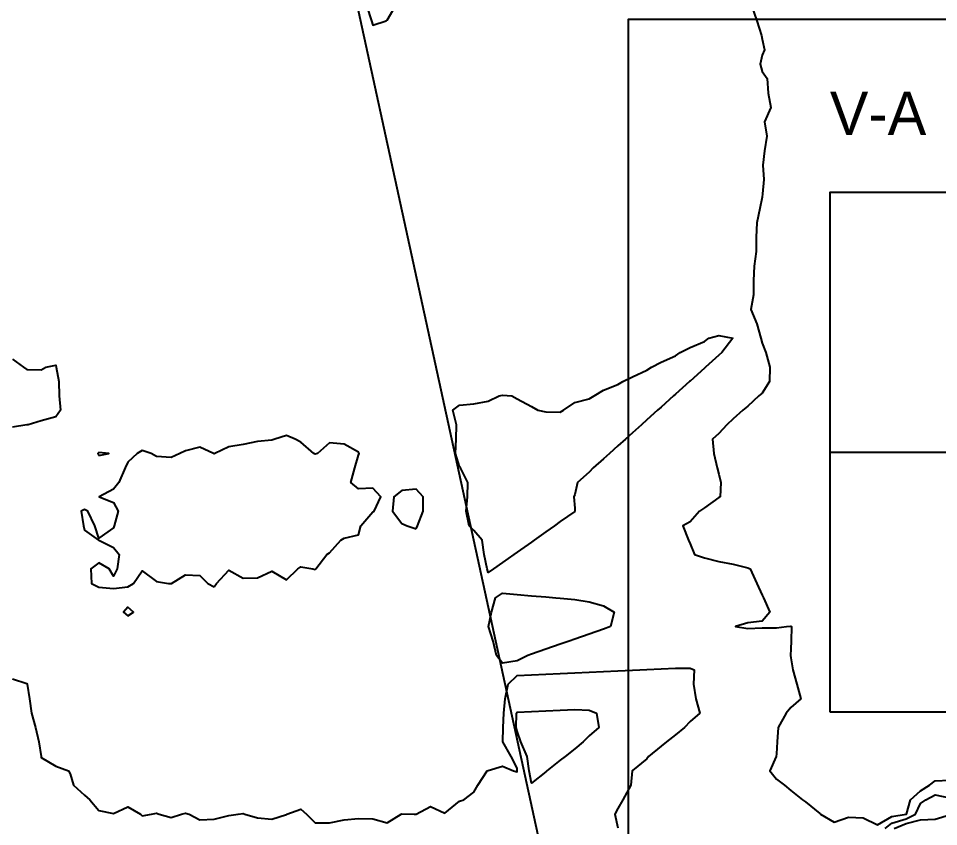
# Model space of a CAD drawing. Header units: metres. Extents: x 2681030 to 2681330, y 1246000 to 1246290.
# Drawn here: x 2681128.96 to 2681160.87, y 1246124.32 to 1246152.34 of the extents above; entities that cross this region are included whole.
import ezdxf

# ---------------------------------------------------------------- set-up
doc = ezdxf.new("R2010")
doc.units = ezdxf.units.M
for name, color, linetype in [('BASIS_HOEHENLINIEN', 8, 'Continuous'), ('BASIS_PARZELLE', 7, 'Continuous'), ('EIN_BAUFELD', 4, 'Continuous'), ('EIN_FIRST', 1, 'Continuous'), ('EIN_HOEHEN', 7, 'Continuous'), ('EIN_VOL_A', 1, 'Continuous')]:
    doc.layers.add(name, color=color, linetype=linetype)

msp = doc.modelspace()

# ---------------------------------------------------------------- linework, layer by layer
at = {"layer": 'BASIS_HOEHENLINIEN'}
for points in [[(2681141.044, 1246152.75, 0), (2681141.2, 1246152.25, 0), (2681141.25, 1246152.105, 0), (2681141.716, 1246152.25, 0), (2681141.75, 1246152.275, 0), (2681142.028, 1246152.75, 0)], [(2681154.392, 1246152.75, 0), (2681154.57, 1246152.25, 0), (2681154.728, 1246151.75, 0), (2681154.75, 1246151.622, 0), (2681154.837, 1246151.25, 0), (2681154.75, 1246151.064, 0), (2681154.682, 1246150.75, 0), (2681154.75, 1246150.491, 0), (2681154.927, 1246150.25, 0), (2681154.96, 1246149.75, 0), (2681155.052, 1246149.25, 0), (2681154.838, 1246148.75, 0), (2681154.915, 1246148.25, 0), (2681154.837, 1246147.75, 0), (2681154.771, 1246147.25, 0), (2681154.808, 1246146.75, 0), (2681154.765, 1246146.25, 0), (2681154.75, 1246146.137, 0), (2681154.672, 1246145.75, 0), (2681154.568, 1246145.25, 0), (2681154.547, 1246144.75, 0), (2681154.547, 1246144.25, 0), (2681154.475, 1246143.75, 0), (2681154.454, 1246143.25, 0), (2681154.454, 1246142.75, 0), (2681154.364, 1246142.25, 0), (2681154.569, 1246141.75, 0), (2681154.702, 1246141.25, 0), (2681154.75, 1246141.072, 0), (2681154.88, 1246140.75, 0), (2681155.014, 1246140.25, 0), (2681155.012, 1246139.75, 0), (2681154.75, 1246139.347, 0), (2681154.642, 1246139.25, 0), (2681154.25, 1246138.898, 0), (2681154.085, 1246138.75, 0), (2681153.75, 1246138.449, 0), (2681153.528, 1246138.25, 0), (2681153.25, 1246137.94, 0), (2681153.033, 1246137.75, 0), (2681153.073, 1246137.25, 0), (2681153.196, 1246136.75, 0), (2681153.25, 1246136.53, 0), (2681153.319, 1246136.25, 0), (2681153.291, 1246135.75, 0), (2681153.25, 1246135.721, 0), (2681152.75, 1246135.367, 0), (2681152.584, 1246135.25, 0), (2681152.25, 1246134.887, 0), (2681152.002, 1246134.75, 0), (2681152.199, 1246134.25, 0), (2681152.25, 1246134.126, 0), (2681152.405, 1246133.75, 0), (2681152.75, 1246133.633, 0), (2681153.25, 1246133.507, 0), (2681153.75, 1246133.415, 0), (2681154.25, 1246133.286, 0), (2681154.336, 1246133.25, 0), (2681154.565, 1246132.75, 0), (2681154.75, 1246132.346, 0), (2681154.794, 1246132.25, 0), (2681155.022, 1246131.75, 0), (2681154.75, 1246131.435, 0), (2681154.25, 1246131.376, 0), (2681153.832, 1246131.25, 0), (2681154.25, 1246131.189, 0), (2681154.75, 1246131.206, 0), (2681155.25, 1246131.213, 0), (2681155.601, 1246131.25, 0), (2681155.75, 1246131.269, 0), (2681155.768, 1246131.25, 0), (2681155.762, 1246130.75, 0), (2681155.75, 1246130.481, 0), (2681155.74, 1246130.25, 0), (2681155.75, 1246130.173, 0), (2681155.811, 1246129.75, 0), (2681155.953, 1246129.25, 0), (2681156.095, 1246128.75, 0), (2681155.75, 1246128.442, 0), (2681155.58, 1246128.25, 0), (2681155.311, 1246127.75, 0), (2681155.278, 1246127.25, 0), (2681155.25, 1246126.84, 0), (2681155.244, 1246126.75, 0), (2681155.019, 1246126.25, 0), (2681155.25, 1246125.959, 0), (2681155.525, 1246125.75, 0), (2681155.75, 1246125.57, 0), (2681156.152, 1246125.25, 0), (2681156.25, 1246125.172, 0), (2681156.75, 1246124.773, 0), (2681156.779, 1246124.75, 0), (2681157.25, 1246124.473, 0), (2681157.75, 1246124.644, 0), (2681158.25, 1246124.62, 0), (2681158.75, 1246124.378, 0), (2681159.25, 1246124.668, 0), (2681159.75, 1246124.748, 0), (2681159.754, 1246124.75, 0), (2681159.899, 1246125.25, 0), (2681160.25, 1246125.561, 0), (2681160.562, 1246125.75, 0), (2681160.75, 1246125.898, 0), (2681161.25, 1246125.927, 0)], [(2681145.433, 1246133.25, 0), (2681145.25, 1246133.121, 0), (2681145.216, 1246133.25, 0), (2681145.112, 1246133.75, 0), (2681145.04, 1246134.25, 0), (2681144.75, 1246134.579, 0), (2681144.594, 1246134.75, 0), (2681144.492, 1246135.25, 0), (2681144.536, 1246135.75, 0), (2681144.54, 1246136.25, 0), (2681144.291, 1246136.75, 0), (2681144.25, 1246136.797, 0), (2681144.116, 1246137.25, 0), (2681144.136, 1246137.75, 0), (2681144.149, 1246138.25, 0), (2681144.024, 1246138.75, 0), (2681144.25, 1246138.923, 0), (2681144.75, 1246138.972, 0), (2681145.25, 1246139.064, 0), (2681145.63, 1246139.25, 0), (2681145.75, 1246139.275, 0), (2681146.073, 1246139.25, 0), (2681146.25, 1246139.152, 0), (2681146.75, 1246138.876, 0), (2681146.977, 1246138.75, 0), (2681147.25, 1246138.701, 0), (2681147.75, 1246138.69, 0), (2681147.866, 1246138.75, 0), (2681148.25, 1246139.02, 0), (2681148.75, 1246139.144, 0), (2681148.929, 1246139.25, 0), (2681149.25, 1246139.445, 0), (2681149.75, 1246139.643, 0), (2681149.922, 1246139.75, 0), (2681150.25, 1246139.915, 0), (2681150.75, 1246140.142, 0), (2681150.915, 1246140.25, 0), (2681151.25, 1246140.418, 0), (2681151.75, 1246140.642, 0), (2681151.909, 1246140.75, 0), (2681152.25, 1246140.922, 0), (2681152.75, 1246141.134, 0), (2681152.902, 1246141.25, 0), (2681153.25, 1246141.339, 0), (2681153.73, 1246141.25, 0), (2681153.349, 1246140.75, 0), (2681153.25, 1246140.661, 0), (2681152.793, 1246140.25, 0), (2681152.75, 1246140.212, 0), (2681152.25, 1246139.762, 0), (2681152.236, 1246139.75, 0), (2681151.75, 1246139.313, 0), (2681151.68, 1246139.25, 0), (2681151.25, 1246138.864, 0), (2681151.123, 1246138.75, 0), (2681150.75, 1246138.415, 0), (2681150.566, 1246138.25, 0), (2681150.25, 1246137.966, 0), (2681150.01, 1246137.75, 0), (2681149.75, 1246137.517, 0), (2681149.453, 1246137.25, 0), (2681149.25, 1246137.068, 0), (2681148.896, 1246136.75, 0), (2681148.75, 1246136.609, 0), (2681148.347, 1246136.25, 0), (2681148.25, 1246135.834, 0), (2681148.218, 1246135.75, 0), (2681148.25, 1246135.359, 0), (2681148.257, 1246135.25, 0), (2681148.25, 1246135.245, 0), (2681147.75, 1246134.894, 0), (2681147.551, 1246134.75, 0), (2681147.25, 1246134.537, 0), (2681146.845, 1246134.25, 0), (2681146.75, 1246134.183, 0), (2681146.25, 1246133.829, 0), (2681146.139, 1246133.75, 0), (2681145.75, 1246133.475, 0), (2681145.433, 1246133.25, 0)], [(2681128.75, 1246140.523, 0), (2681129.131, 1246140.25, 0), (2681129.25, 1246140.164, 0), (2681129.75, 1246140.156, 0), (2681129.912, 1246140.25, 0), (2681130.25, 1246140.32, 0), (2681130.271, 1246140.25, 0), (2681130.355, 1246139.75, 0), (2681130.376, 1246139.25, 0), (2681130.419, 1246138.75, 0), (2681130.25, 1246138.519, 0), (2681129.75, 1246138.383, 0), (2681129.299, 1246138.25, 0), (2681129.25, 1246138.242, 0), (2681128.75, 1246138.16, 0)], [(2681135.75, 1246132.635, 0), (2681135.831, 1246132.75, 0), (2681136.25, 1246133.212, 0), (2681136.75, 1246132.929, 0), (2681137.25, 1246132.945, 0), (2681137.75, 1246133.167, 0), (2681138.25, 1246132.871, 0), (2681138.648, 1246133.25, 0), (2681138.75, 1246133.327, 0), (2681139.169, 1246133.25, 0), (2681139.25, 1246133.226, 0), (2681139.276, 1246133.25, 0), (2681139.658, 1246133.75, 0), (2681139.75, 1246133.805, 0), (2681140.143, 1246134.25, 0), (2681140.25, 1246134.318, 0), (2681140.75, 1246134.438, 0), (2681140.832, 1246134.75, 0), (2681141.25, 1246135.226, 0), (2681141.291, 1246135.25, 0), (2681141.532, 1246135.75, 0), (2681141.25, 1246136.049, 0), (2681140.75, 1246136.022, 0), (2681140.489, 1246136.25, 0), (2681140.629, 1246136.75, 0), (2681140.75, 1246137.192, 0), (2681140.772, 1246137.25, 0), (2681140.75, 1246137.301, 0), (2681140.25, 1246137.58, 0), (2681139.75, 1246137.62, 0), (2681139.333, 1246137.25, 0), (2681139.25, 1246137.227, 0), (2681139.209, 1246137.25, 0), (2681138.75, 1246137.65, 0), (2681138.557, 1246137.75, 0), (2681138.25, 1246137.871, 0), (2681137.845, 1246137.75, 0), (2681137.75, 1246137.715, 0), (2681137.25, 1246137.671, 0), (2681136.75, 1246137.559, 0), (2681136.25, 1246137.485, 0), (2681135.766, 1246137.25, 0), (2681135.75, 1246137.243, 0), (2681135.728, 1246137.25, 0), (2681135.25, 1246137.476, 0), (2681134.75, 1246137.342, 0), (2681134.555, 1246137.25, 0), (2681134.25, 1246137.114, 0), (2681133.75, 1246137.149, 0), (2681133.567, 1246137.25, 0), (2681133.25, 1246137.361, 0), (2681133.079, 1246137.25, 0), (2681132.75, 1246136.946, 0), (2681132.664, 1246136.75, 0), (2681132.437, 1246136.25, 0), (2681132.25, 1246136.02, 0), (2681131.753, 1246135.75, 0), (2681132.25, 1246135.557, 0), (2681132.412, 1246135.25, 0), (2681132.282, 1246134.75, 0), (2681132.25, 1246134.67, 0), (2681131.75, 1246134.312, 0), (2681131.606, 1246134.75, 0), (2681131.368, 1246135.25, 0), (2681131.25, 1246135.305, 0), (2681131.133, 1246135.25, 0), (2681131.209, 1246134.75, 0), (2681131.25, 1246134.597, 0), (2681131.738, 1246134.25, 0), (2681131.75, 1246134.244, 0), (2681132.25, 1246133.994, 0), (2681132.447, 1246133.75, 0), (2681132.383, 1246133.25, 0), (2681132.25, 1246133, 0), (2681132.11, 1246133.25, 0), (2681131.75, 1246133.459, 0), (2681131.471, 1246133.25, 0), (2681131.497, 1246132.75, 0), (2681131.75, 1246132.613, 0), (2681132.25, 1246132.574, 0), (2681132.75, 1246132.624, 0), (2681132.945, 1246132.75, 0), (2681133.25, 1246133.186, 0), (2681133.75, 1246132.809, 0), (2681134.163, 1246132.75, 0), (2681134.25, 1246132.743, 0), (2681134.265, 1246132.75, 0), (2681134.75, 1246133.045, 0), (2681135.25, 1246133.025, 0), (2681135.532, 1246132.75, 0), (2681135.75, 1246132.635, 0)], [(2681131.75, 1246137.187, 0), (2681132.088, 1246137.25, 0), (2681131.75, 1246137.286, 0), (2681131.707, 1246137.25, 0), (2681131.75, 1246137.187, 0)], [(2681142.75, 1246134.646, 0), (2681142.797, 1246134.75, 0), (2681142.993, 1246135.25, 0), (2681142.996, 1246135.75, 0), (2681142.75, 1246136.018, 0), (2681142.25, 1246135.966, 0), (2681141.978, 1246135.75, 0), (2681141.927, 1246135.25, 0), (2681142.25, 1246134.822, 0), (2681142.445, 1246134.75, 0), (2681142.75, 1246134.646, 0)], [(2681146.628, 1246130.25, 0), (2681146.25, 1246130.068, 0), (2681145.75, 1246129.979, 0), (2681145.533, 1246130.25, 0), (2681145.418, 1246130.75, 0), (2681145.258, 1246131.25, 0), (2681145.365, 1246131.75, 0), (2681145.507, 1246132.25, 0), (2681145.75, 1246132.413, 0), (2681146.25, 1246132.367, 0), (2681146.75, 1246132.323, 0), (2681147.25, 1246132.28, 0), (2681147.599, 1246132.25, 0), (2681147.75, 1246132.237, 0), (2681148.25, 1246132.191, 0), (2681148.75, 1246132.115, 0), (2681149.25, 1246131.973, 0), (2681149.625, 1246131.75, 0), (2681149.497, 1246131.25, 0), (2681149.25, 1246131.164, 0), (2681148.75, 1246130.99, 0), (2681148.25, 1246130.815, 0), (2681148.062, 1246130.75, 0), (2681147.75, 1246130.641, 0), (2681147.25, 1246130.467, 0), (2681146.75, 1246130.293, 0), (2681146.628, 1246130.25, 0)], [(2681132.75, 1246131.622, 0), (2681132.944, 1246131.75, 0), (2681132.75, 1246131.919, 0), (2681132.605, 1246131.75, 0), (2681132.75, 1246131.622, 0)], [(2681128.75, 1246129.445, 0), (2681129.25, 1246129.274, 0), (2681129.257, 1246129.25, 0), (2681129.346, 1246128.75, 0), (2681129.413, 1246128.25, 0), (2681129.548, 1246127.75, 0), (2681129.668, 1246127.25, 0), (2681129.744, 1246126.75, 0), (2681129.75, 1246126.714, 0), (2681130.25, 1246126.407, 0), (2681130.699, 1246126.25, 0), (2681130.75, 1246126.151, 0), (2681130.869, 1246125.75, 0), (2681131.25, 1246125.41, 0), (2681131.44, 1246125.25, 0), (2681131.75, 1246124.872, 0), (2681132.25, 1246124.77, 0), (2681132.75, 1246125.002, 0), (2681133.189, 1246124.75, 0), (2681133.25, 1246124.685, 0), (2681133.571, 1246124.75, 0), (2681133.75, 1246124.783, 0), (2681133.839, 1246124.75, 0), (2681134.25, 1246124.637, 0), (2681134.613, 1246124.75, 0), (2681134.75, 1246124.783, 0), (2681134.885, 1246124.75, 0), (2681135.25, 1246124.552, 0), (2681135.75, 1246124.577, 0), (2681136.25, 1246124.701, 0), (2681136.574, 1246124.75, 0), (2681136.75, 1246124.773, 0), (2681136.815, 1246124.75, 0), (2681137.25, 1246124.618, 0), (2681137.75, 1246124.571, 0), (2681138.25, 1246124.74, 0), (2681138.263, 1246124.75, 0), (2681138.75, 1246124.926, 0), (2681138.954, 1246124.75, 0), (2681139.25, 1246124.443, 0), (2681139.75, 1246124.444, 0), (2681140.25, 1246124.552, 0), (2681140.75, 1246124.598, 0), (2681141.25, 1246124.582, 0), (2681141.75, 1246124.45, 0), (2681142.233, 1246124.75, 0), (2681142.25, 1246124.758, 0), (2681142.682, 1246124.75, 0), (2681142.75, 1246124.748, 0), (2681142.754, 1246124.75, 0), (2681143.25, 1246125.008, 0), (2681143.75, 1246124.786, 0), (2681144.25, 1246125.198, 0), (2681144.406, 1246125.25, 0), (2681144.75, 1246125.51, 0), (2681144.894, 1246125.75, 0), (2681145.219, 1246126.25, 0), (2681145.25, 1246126.267, 0), (2681145.75, 1246126.409, 0), (2681146.126, 1246126.25, 0), (2681146.25, 1246126.212, 0), (2681146.252, 1246126.25, 0), (2681146.25, 1246126.34, 0), (2681146.045, 1246126.75, 0), (2681145.762, 1246127.25, 0), (2681145.775, 1246127.75, 0), (2681145.791, 1246128.25, 0), (2681145.844, 1246128.75, 0), (2681145.939, 1246129.25, 0), (2681146.25, 1246129.556, 0), (2681146.75, 1246129.58, 0), (2681147.25, 1246129.603, 0), (2681147.75, 1246129.626, 0), (2681148.25, 1246129.649, 0), (2681148.75, 1246129.672, 0), (2681149.25, 1246129.694, 0), (2681149.75, 1246129.716, 0), (2681150.25, 1246129.739, 0), (2681150.507, 1246129.75, 0), (2681150.75, 1246129.761, 0), (2681151.25, 1246129.783, 0), (2681151.75, 1246129.805, 0), (2681152.25, 1246129.808, 0), (2681152.394, 1246129.75, 0), (2681152.372, 1246129.25, 0), (2681152.45, 1246128.75, 0), (2681152.592, 1246128.25, 0), (2681152.25, 1246127.955, 0), (2681152.062, 1246127.75, 0), (2681151.75, 1246127.502, 0), (2681151.434, 1246127.25, 0), (2681151.25, 1246127.103, 0), (2681150.806, 1246126.75, 0), (2681150.75, 1246126.671, 0), (2681150.25, 1246126.258, 0), (2681150.24, 1246126.25, 0), (2681150.201, 1246125.75, 0), (2681149.926, 1246125.25, 0), (2681149.75, 1246124.944, 0), (2681149.639, 1246124.75, 0), (2681149.75, 1246124.268, 0)], [(2681147.288, 1246126.25, 0), (2681147.25, 1246126.219, 0), (2681146.75, 1246125.821, 0), (2681146.672, 1246126.25, 0), (2681146.604, 1246126.75, 0), (2681146.383, 1246127.25, 0), (2681146.25, 1246127.623, 0), (2681146.216, 1246127.75, 0), (2681146.237, 1246128.25, 0), (2681146.25, 1246128.287, 0), (2681146.75, 1246128.309, 0), (2681147.25, 1246128.332, 0), (2681147.75, 1246128.354, 0), (2681148.25, 1246128.376, 0), (2681148.75, 1246128.358, 0), (2681149.004, 1246128.25, 0), (2681149.088, 1246127.75, 0), (2681148.75, 1246127.468, 0), (2681148.544, 1246127.25, 0), (2681148.25, 1246127.016, 0), (2681147.916, 1246126.75, 0), (2681147.75, 1246126.618, 0), (2681147.288, 1246126.25, 0)], [(2681159.018, 1246124.25, 0), (2681159.25, 1246124.434, 0), (2681159.75, 1246124.584, 0), (2681160.076, 1246124.75, 0), (2681160.25, 1246125.122, 0), (2681160.426, 1246125.25, 0), (2681160.75, 1246125.415, 0), (2681161.25, 1246125.312, 0)], [(2681159.335, 1246124.25, 0), (2681159.75, 1246124.42, 0), (2681160.25, 1246124.555, 0), (2681160.75, 1246124.577, 0), (2681161.25, 1246124.728, 0)]]:
    msp.add_polyline3d(points, dxfattribs=at)
at = {"layer": 'BASIS_PARZELLE'}
msp.add_lwpolyline([(2681139.3, 1246159.3), (2681140.3, 1246159.5), (2681141.2, 1246159.6), (2681142.1, 1246159.8), (2681143, 1246159.9), (2681143.9, 1246160.1), (2681144.8, 1246160.2), (2681145.7, 1246160.4), (2681146.6, 1246160.6), (2681147.5, 1246160.8), (2681148.4, 1246161), (2681189.2, 1246169.9), (2681195.1, 1246171.2), (2681205.6, 1246122.8), (2681196.3, 1246118.4), (2681181.6, 1246111.4), (2681166.7, 1246104.4), (2681152.7, 1246097.8), (2681139.3, 1246159.3)], close=True, dxfattribs=at)
at = {"layer": 'EIN_BAUFELD'}
msp.add_lwpolyline([(2681150.1, 1246122.3), (2681194.1, 1246122.3), (2681194.1, 1246152.3), (2681150.1, 1246152.3)], close=True, dxfattribs=at)
at = {"layer": 'EIN_FIRST'}
msp.add_line((2681157.1, 1246137.3), (2681187.1, 1246137.3), dxfattribs=at)
at = {"layer": 'EIN_VOL_A'}
msp.add_lwpolyline([(2681157.1, 1246128.3), (2681187.1, 1246128.3), (2681187.1, 1246146.3), (2681157.1, 1246146.3)], close=True, dxfattribs=at)

# ---------------------------------------------------------------- texts
at = {"layer": 'EIN_HOEHEN'}
msp.add_text('V-A | TH=12.50 | FH=16.20 | OKT=430.00', height=1.5, dxfattribs=at).set_placement((2681157.1, 1246148.3))

doc.saveas('drawing.dxf')
